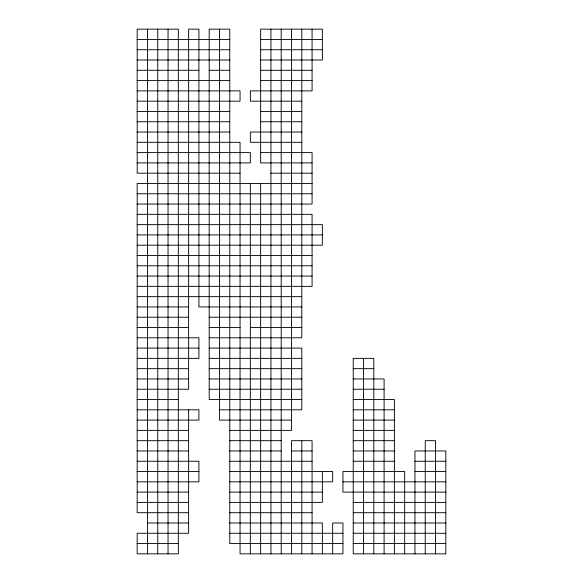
<?xml version="1.0" encoding="UTF-8"?>
<svg xmlns="http://www.w3.org/2000/svg" width="583" height="583" viewBox="0 0 583 583"><rect width="100%" height="100%" fill="white"/><g stroke="black" fill="none" stroke-linecap="round" stroke-linejoin="round"><path stroke-width="0.87" d="M137.18 39.44L229.768 39.44M260.637 39.44L322.363 39.44M137.18 49.73L229.768 49.73M260.637 49.73L322.363 49.73M137.18 60.013L229.768 60.013M260.637 60.013L322.363 60.013L322.363 29.15L260.637 29.15L260.637 162.897L312.08 162.897M137.18 70.303L198.905 70.303M209.195 70.303L229.768 70.303M260.637 70.303L312.08 70.303M137.18 80.592L229.768 80.592M260.637 80.592L312.08 80.592M137.18 90.882L240.058 90.882L240.058 101.165L137.18 101.165M301.79 101.165L250.347 101.165L250.347 90.882L312.08 90.882L312.08 29.15M137.18 111.455L229.768 111.455M260.637 111.455L301.79 111.455M137.18 121.745L229.768 121.745M260.637 121.745L301.79 121.745M137.18 132.035L229.768 132.035M301.79 132.035L250.347 132.035L250.347 142.318L301.79 142.318M137.18 142.318L240.058 142.318L240.058 553.85L342.942 553.85L342.942 522.987L332.653 522.987L332.653 553.85M137.18 152.608L250.347 152.608L250.347 162.897L137.18 162.897M260.637 152.608L312.08 152.608L312.08 204.05L137.18 204.05M240.058 173.187L137.18 173.187L137.18 29.15L178.332 29.15L178.332 553.85L137.18 553.85L137.18 533.27L188.615 533.27L188.615 409.813M270.92 173.187L312.08 173.187M312.08 183.47L137.18 183.47L137.18 512.697L188.615 512.697M137.18 193.76L312.08 193.76M137.18 214.34L312.08 214.34L312.08 286.355L137.18 286.355M137.18 224.63L322.363 224.63L322.363 245.203L137.18 245.203M137.18 234.913L322.363 234.913M137.18 255.492L312.08 255.492M137.18 265.782L312.08 265.782M137.18 276.065L312.08 276.065M137.18 296.645L301.79 296.645M137.18 306.935L188.615 306.935M301.79 306.935L198.905 306.935L198.905 29.15L188.615 29.15L188.615 389.24L137.18 389.24M137.18 317.218L188.615 317.218M209.195 317.218L301.79 317.218M137.18 327.508L188.615 327.508M209.195 327.508L240.058 327.508M250.347 327.508L301.79 327.508M137.18 337.797L198.905 337.797L198.905 358.37L137.18 358.37M209.195 337.797L301.79 337.797L301.79 29.15M137.18 348.087L198.905 348.087M209.195 348.087L301.79 348.087L301.79 409.813L219.485 409.813M209.195 358.37L301.79 358.37M137.18 368.66L188.615 368.66M209.195 368.66L301.79 368.66M353.232 368.66L373.805 368.66M137.18 378.95L188.615 378.95M209.195 378.95L301.79 378.95M353.232 378.95L384.095 378.95L384.095 553.85M209.195 389.24L301.79 389.24M353.232 389.24L384.095 389.24M137.18 399.53L178.332 399.53M301.79 399.53L209.195 399.53L209.195 29.15L229.768 29.15L229.768 543.56L342.942 543.56M353.232 399.53L394.385 399.53L394.385 553.85M137.18 409.813L198.905 409.813L198.905 420.103L137.18 420.103M353.232 409.813L394.385 409.813M291.5 420.103L219.485 420.103L219.485 29.15M353.232 420.103L394.385 420.103M137.18 430.392L188.615 430.392M229.768 430.392L291.5 430.392L291.5 29.15M353.232 430.392L394.385 430.392M137.18 440.682L188.615 440.682M229.768 440.682L281.21 440.682M353.232 440.682L394.385 440.682M137.18 450.965L188.615 450.965M229.768 450.965L281.21 450.965M291.5 450.965L312.08 450.965M353.232 450.965L394.385 450.965M137.18 461.255L198.905 461.255L198.905 481.835L137.18 481.835M229.768 461.255L312.08 461.255M353.232 461.255L394.385 461.255M414.958 461.255L445.82 461.255M137.18 471.545L198.905 471.545M229.768 471.545L332.653 471.545L332.653 481.835L229.768 481.835M414.958 471.545L445.82 471.545M342.942 481.835L445.82 481.835M137.18 492.118L188.615 492.118M229.768 492.118L322.363 492.118M445.82 492.118L342.942 492.118L342.942 471.545L404.668 471.545L404.668 553.85M137.18 502.408L188.615 502.408M229.768 502.408L322.363 502.408L322.363 471.545M353.232 502.408L445.82 502.408M229.768 512.697L312.08 512.697M353.232 512.697L445.82 512.697M147.463 522.987L188.615 522.987M229.768 522.987L322.363 522.987L322.363 553.85M353.232 522.987L445.82 522.987M229.768 533.27L342.942 533.27M353.232 533.27L445.82 533.27M137.18 543.56L178.332 543.56M353.232 543.56L445.82 543.56M435.537 553.85L435.537 440.682L425.247 440.682L425.247 553.85M414.958 553.85L414.958 450.965L445.82 450.965L445.82 553.85L353.232 553.85L353.232 358.37L373.805 358.37L373.805 553.85M363.515 358.37L363.515 553.85M312.08 553.85L312.08 440.682L291.5 440.682L291.5 553.85M301.79 440.682L301.79 553.85M281.21 29.15L281.21 553.85M270.92 29.15L270.92 553.85M260.637 183.47L260.637 553.85M250.347 183.47L250.347 553.85M168.042 29.15L168.042 553.85M157.753 29.15L157.753 553.85M147.463 29.15L147.463 553.85"/></g></svg>
